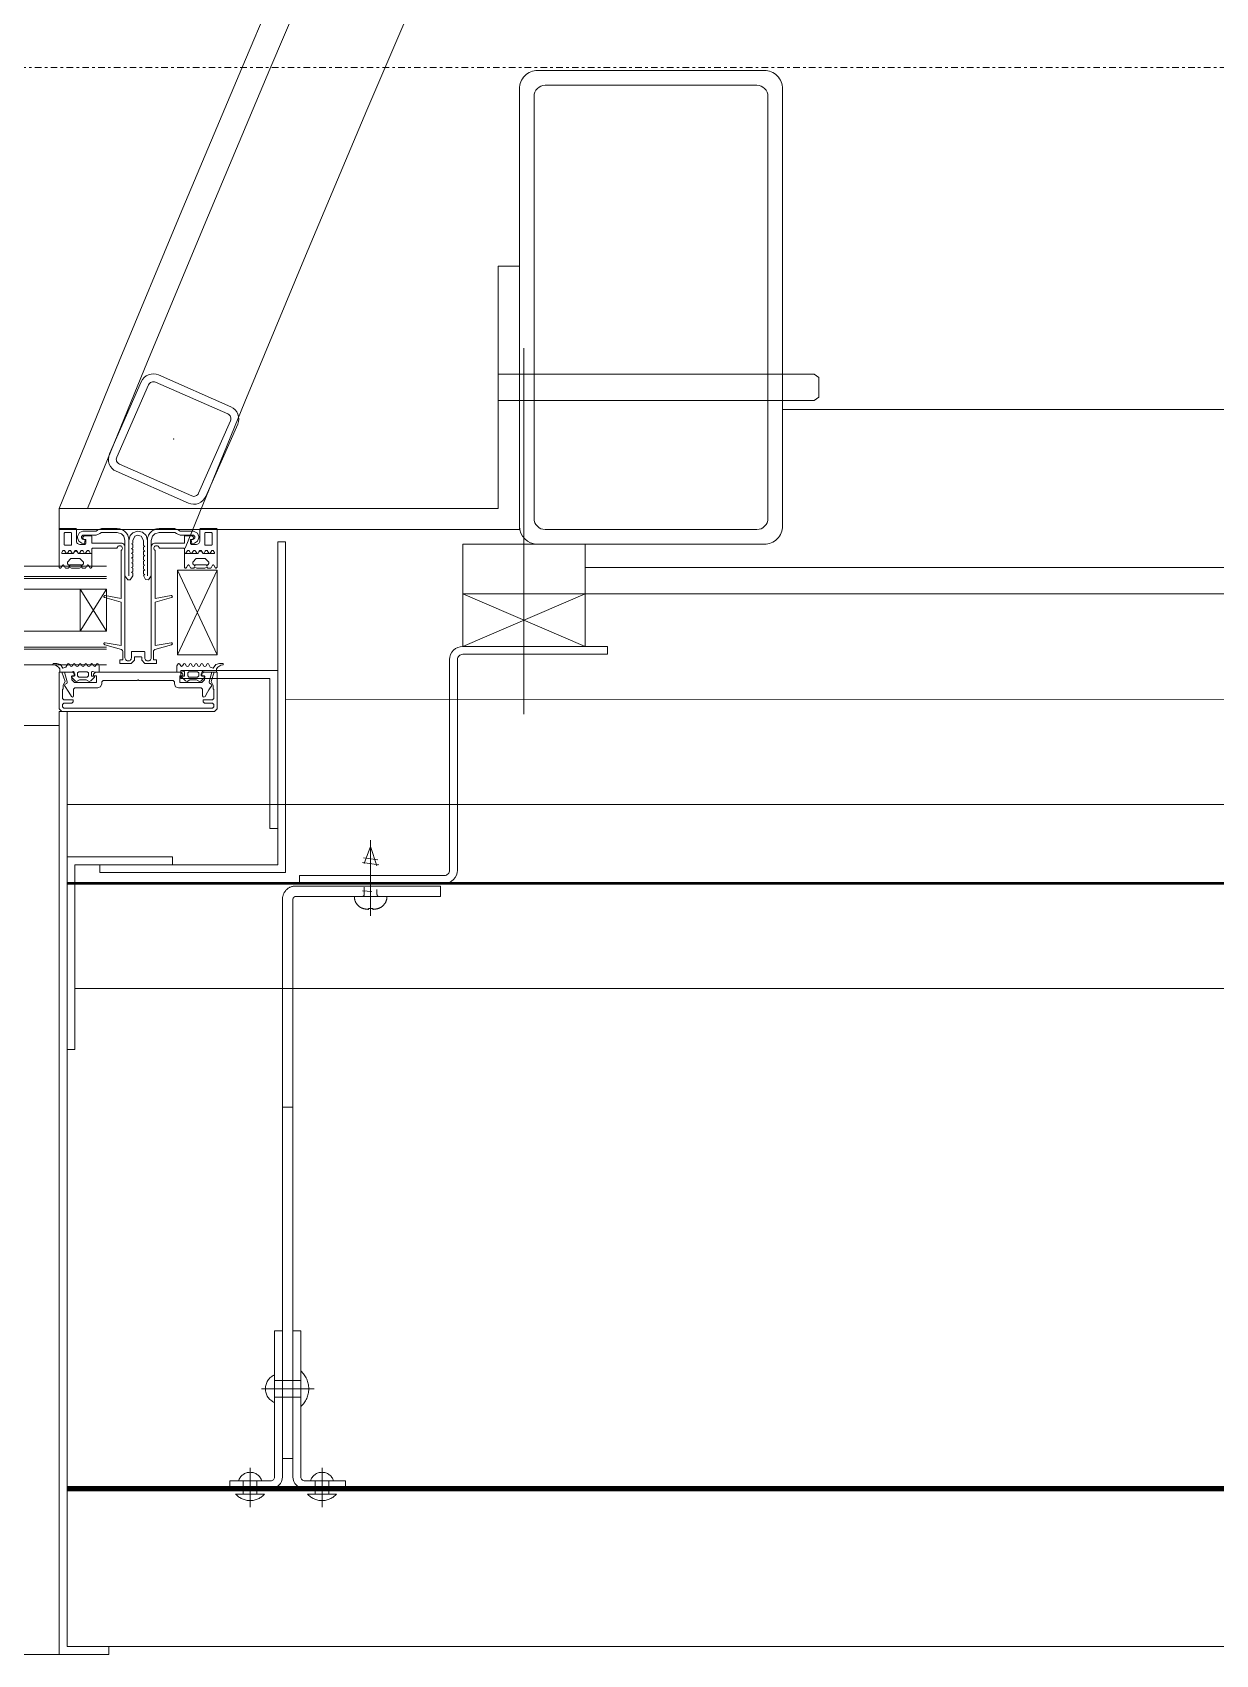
# Model space of a CAD drawing. Extents: x -1439 to 23780, y -1362 to 4476.
# Drawn here: x 15477.8 to 15522.7, y 284.7 to 346.3 of the extents above; entities that cross this region are included whole.
import ezdxf

# ---------------------------------------------------------------- set-up
doc = ezdxf.new("R2010")
doc.units = 0
doc.header["$MEASUREMENT"] = 0
doc.linetypes.add('Audi$0$DASHDOT2', pattern=[0.5, 0.25, -0.125, 0, -0.125])
doc.layers.get('0').update_dxf_attribs({"color": 9, "lineweight": 9})
for name, color, linetype, lineweight in [('Audi$0$06C', 8, 'Continuous', 9), ('Audi$0$06D', 8, 'Continuous', 9), ('Audi$0$10', 8, 'Continuous', 9), ('Audi$0$11', 8, 'Continuous', 9), ('Audi$0$15', 8, 'Continuous', 9), ('Audi$0$24', 8, 'Audi$0$DASHDOT2', 9), ('Audi$0$33', 8, 'Audi$0$BATTING', 9)]:
    doc.layers.add(name, color=color, linetype=linetype, lineweight=lineweight)
doc.linetypes.add('Audi$0$BATTING', pattern='A,0.0001,-0.1,[134,ltypeshp.shx,S=0.1,R=0,X=-0.1,Y=0],-0.2,[134,ltypeshp.shx,S=0.1,R=180,X=0.1,Y=0],-0.1', length=0.4001)

# ---------------------------------------------------------------- blocks, each defined once
blk = doc.blocks.new('*U548')
at = {"layer": 'Audi$0$15'}
for p, q in [((1.469, -18.947), (34.785, -18.947)), ((1.469, -19.347), (34.785, -19.347)), ((1.469, -19.423), (34.785, -19.423)), ((1.469, -19.823), (34.785, -19.823)), ((1.469, -21.423), (34.785, -21.423)), ((1.469, -22.023), (34.785, -22.023)), ((1.469, -22.099), (34.785, -22.099)), ((1.469, -22.699), (34.785, -22.699))]:
    blk.add_line(p, q, dxfattribs=at)
blk = doc.blocks.new('Audi$0$P-AKS_AUDI')
at = {"layer": 'Audi$0$24'}
blk.add_lwpolyline([(-3840, -2440), (360, -2440)], dxfattribs=at)
blk = doc.blocks.new('Audi$0$p-profil_bitis')
for p, q in [((-1.5, 2.155), (-3, 5.374)), ((-3, 2.155), (-1.5, 5.374)), ((1.2, 3.05), (2.2, 4.65)), ((2.2, 3.05), (1.2, 4.65))]:
    blk.add_line(p, q)
for points in [[(-2.898, 6.02), (-2.891, 6.01), (-2.885, 6.005), (-2.877, 6.001), (-2.87, 6), (-2.479, 6), (-2.471, 6.001), (-2.464, 6.004), (-2.457, 6.009), (-2.452, 6.016), (-2.426, 6.062), (-2.414, 6.076), (-2.4, 6.087), (-2.383, 6.094), (-2.365, 6.097), (-2.347, 6.094), (-2.33, 6.087), (-2.316, 6.076), (-2.304, 6.062), (-2.277, 6.015), (-2.272, 6.008), (-2.266, 6.004), (-2.259, 6.001), (-2.251, 6), (-1.76, 6), (-1.76, 5.491), (-1.761, 5.48), (-1.765, 5.47), (-1.772, 5.462), (-1.78, 5.455), (-1.79, 5.451), (-1.801, 5.45), (-1.812, 5.451), (-1.821, 5.455), (-1.83, 5.462), (-1.836, 5.47), (-1.885, 5.555), (-1.89, 5.561), (-1.896, 5.566), (-1.903, 5.569), (-1.911, 5.57), (-1.919, 5.569), (-1.926, 5.566), (-1.932, 5.561), (-1.937, 5.555), (-1.989, 5.465), (-1.993, 5.46), (-1.998, 5.455), (-2.003, 5.452), (-2.009, 5.45), (-2.015, 5.45), (-2.105, 5.45), (-2.112, 5.45), (-2.118, 5.453), (-2.124, 5.456), (-2.128, 5.461), (-2.132, 5.467), (-2.134, 5.473), (-2.135, 5.48), (-2.135, 5.5), (-2.225, 5.45), (-2.535, 5.45), (-2.625, 5.5), (-2.625, 5.48), (-2.626, 5.472), (-2.629, 5.465), (-2.634, 5.458), (-2.64, 5.454), (-2.647, 5.451), (-2.655, 5.45), (-2.745, 5.45), (-2.751, 5.45), (-2.757, 5.452), (-2.762, 5.455), (-2.767, 5.46), (-2.771, 5.465), (-2.823, 5.555), (-2.828, 5.561), (-2.834, 5.566), (-2.841, 5.569), (-2.849, 5.57), (-2.857, 5.569), (-2.864, 5.566), (-2.87, 5.561), (-2.875, 5.555), (-2.924, 5.47), (-2.93, 5.462), (-2.939, 5.455), (-2.948, 5.451), (-2.959, 5.45), (-2.97, 5.451), (-2.98, 5.455), (-2.988, 5.462), (-2.995, 5.47), (-2.999, 5.48), (-3, 5.491), (-3, 6.92), (-2.999, 6.927), (-2.996, 6.935), (-2.991, 6.941), (-2.985, 6.946), (-2.978, 6.949), (-2.97, 6.95), (-2.37, 6.95), (-2.362, 6.949), (-2.355, 6.946), (-2.349, 6.941), (-2.344, 6.935), (-2.341, 6.927), (-2.34, 6.92), (-2.34, 6.47), (-2.336, 6.439), (-2.324, 6.41), (-2.305, 6.385), (-2.28, 6.366), (-2.251, 6.354), (-2.22, 6.35), (-2.04, 6.35), (-2.029, 6.351), (-2.018, 6.355), (-2.009, 6.361), (-2.001, 6.368), (-1.995, 6.378), (-1.991, 6.389), (-1.99, 6.4), (-1.99, 6.54), (-2.05, 6.54), (-2.063, 6.541), (-2.075, 6.546), (-2.085, 6.554), (-2.093, 6.565), (-2.098, 6.577), (-2.1, 6.59), (-2.1, 6.6), (-2.098, 6.617), (-2.092, 6.634), (-2.083, 6.65), (-2.07, 6.662), (-2.055, 6.672), (-2.038, 6.678), (-2.02, 6.68), (-1.79, 6.68), (-1.782, 6.679), (-1.775, 6.676), (-1.769, 6.671), (-1.764, 6.665), (-1.761, 6.657), (-1.76, 6.65), (-1.76, 6.402), (-0.65, 6.402), (-0.617, 6.398), (-0.585, 6.387), (-0.556, 6.369), (-0.533, 6.345), (-0.515, 6.317), (-0.504, 6.285), (-0.5, 6.252), (-0.5, 2.042), (-0.497, 2.013), (-0.486, 1.985), (-0.469, 1.961), (-0.447, 1.941), (-0.421, 1.928), (-0.392, 1.921), (-0.363, 1.921), (-0.334, 1.928), (-0.308, 1.941), (-0.286, 1.961), (-0.269, 1.985), (-0.259, 2.013), (-0.255, 2.042), (-0.255, 2.25), (-0.254, 2.257), (-0.251, 2.265), (-0.246, 2.271), (-0.24, 2.276), (-0.233, 2.279), (-0.225, 2.28), (0.225, 2.28), (0.233, 2.279), (0.24, 2.276), (0.246, 2.271), (0.251, 2.265), (0.254, 2.257), (0.255, 2.25), (0.255, 2.042), (0.259, 2.013), (0.269, 1.985), (0.286, 1.961), (0.308, 1.941), (0.334, 1.928), (0.363, 1.921), (0.392, 1.921), (0.421, 1.928), (0.447, 1.941), (0.469, 1.961), (0.486, 1.985), (0.496, 2.013), (0.5, 2.042), (0.5, 6.252), (0.505, 6.29), (0.52, 6.327), (0.544, 6.358), (0.575, 6.382), (0.611, 6.396), (0.65, 6.402), (1.76, 6.402), (1.76, 6.65), (1.761, 6.656), (1.763, 6.663), (1.767, 6.668), (1.771, 6.673), (1.777, 6.677), (1.783, 6.679), (1.79, 6.68), (2.02, 6.68), (2.041, 6.677), (2.06, 6.669), (2.077, 6.656), (2.089, 6.64), (2.097, 6.62), (2.1, 6.6), (2.1, 6.59), (2.099, 6.579), (2.095, 6.568), (2.089, 6.558), (2.081, 6.551), (2.072, 6.545), (2.061, 6.541), (2.05, 6.54), (1.99, 6.54), (1.99, 6.4), (1.991, 6.389), (1.995, 6.378), (2.001, 6.368), (2.009, 6.361), (2.018, 6.355), (2.029, 6.351), (2.04, 6.35), (2.22, 6.35), (2.251, 6.354), (2.28, 6.366), (2.305, 6.385), (2.324, 6.41), (2.336, 6.439), (2.34, 6.47), (2.34, 6.92), (2.341, 6.927), (2.344, 6.935), (2.349, 6.941), (2.355, 6.946), (2.362, 6.949), (2.37, 6.95), (2.97, 6.95), (2.977, 6.949), (2.983, 6.947), (2.989, 6.943), (2.993, 6.938), (2.997, 6.933), (2.999, 6.926), (3, 6.92), (3, 5.491), (2.999, 5.481), (2.995, 5.472), (2.99, 5.464), (2.983, 5.457), (2.974, 5.453), (2.965, 5.45), (2.955, 5.45), (2.946, 5.452), (2.937, 5.456), (2.929, 5.462), (2.924, 5.47), (2.875, 5.555), (2.87, 5.561), (2.864, 5.566), (2.857, 5.569), (2.849, 5.57), (2.841, 5.569), (2.834, 5.566), (2.828, 5.561), (2.823, 5.555), (2.771, 5.465), (2.767, 5.46), (2.762, 5.455), (2.757, 5.452), (2.751, 5.45), (2.745, 5.45), (2.655, 5.45), (2.647, 5.451), (2.64, 5.454), (2.634, 5.458), (2.629, 5.465), (2.626, 5.472), (2.625, 5.48), (2.625, 5.5), (2.535, 5.45), (2.225, 5.45), (2.135, 5.5), (2.135, 5.48), (2.134, 5.473), (2.132, 5.467), (2.128, 5.461), (2.124, 5.456), (2.118, 5.453), (2.112, 5.45), (2.105, 5.45), (2.015, 5.45), (2.007, 5.451), (2, 5.454), (1.994, 5.458), (1.989, 5.465), (1.937, 5.555), (1.932, 5.561), (1.926, 5.566), (1.919, 5.569), (1.911, 5.57), (1.903, 5.569), (1.896, 5.566), (1.89, 5.561), (1.885, 5.555), (1.836, 5.47), (1.83, 5.462), (1.821, 5.455), (1.812, 5.451), (1.801, 5.45), (1.79, 5.451), (1.78, 5.455), (1.772, 5.462), (1.765, 5.47), (1.761, 5.48), (1.76, 5.491), (1.76, 6), (2.251, 6), (2.257, 6), (2.263, 6.002), (2.269, 6.005), (2.273, 6.01), (2.277, 6.015), (2.304, 6.062), (2.314, 6.075), (2.327, 6.085), (2.341, 6.093), (2.357, 6.096), (2.373, 6.096), (2.389, 6.093), (2.403, 6.085), (2.416, 6.075), (2.426, 6.062), (2.452, 6.016), (2.457, 6.009), (2.464, 6.004), (2.471, 6.001), (2.479, 6), (2.87, 6), (2.877, 6.001), (2.885, 6.005), (2.891, 6.01), (2.896, 6.017), (2.899, 6.024), (2.9, 6.032), (2.899, 6.04), (2.896, 6.048), (2.868, 6.097), (2.861, 6.106), (2.852, 6.114), (2.842, 6.119), (2.831, 6.121), (2.819, 6.121), (2.808, 6.119), (2.798, 6.114), (2.789, 6.106), (2.782, 6.097), (2.736, 6.017), (2.731, 6.01), (2.725, 6.006), (2.718, 6.003), (2.71, 6.002), (2.702, 6.003), (2.695, 6.006), (2.689, 6.01), (2.684, 6.017), (2.638, 6.097), (2.631, 6.106), (2.622, 6.114), (2.612, 6.119), (2.601, 6.121), (2.589, 6.121), (2.578, 6.119), (2.568, 6.114), (2.559, 6.106), (2.552, 6.097), (2.506, 6.017), (2.502, 6.011), (2.496, 6.007), (2.49, 6.003), (2.483, 6.002), (2.477, 6.002), (2.47, 6.003), (2.464, 6.007), (2.458, 6.011), (2.454, 6.017), (2.408, 6.097), (2.401, 6.106), (2.392, 6.114), (2.382, 6.119), (2.371, 6.121), (2.359, 6.121), (2.348, 6.119), (2.338, 6.114), (2.329, 6.106), (2.322, 6.097), (2.276, 6.017), (2.271, 6.01), (2.265, 6.006), (2.258, 6.003), (2.25, 6.002), (2.242, 6.003), (2.235, 6.006), (2.229, 6.01), (2.224, 6.017), (2.178, 6.097), (2.171, 6.106), (2.162, 6.114), (2.152, 6.119), (2.141, 6.121), (2.129, 6.121), (2.118, 6.119), (2.108, 6.114), (2.099, 6.106), (2.092, 6.097), (2.046, 6.017), (2.041, 6.01), (2.035, 6.006), (2.028, 6.003), (2.02, 6.002), (2.012, 6.003), (2.005, 6.006), (1.999, 6.01), (1.994, 6.017), (1.948, 6.097), (1.941, 6.106), (1.932, 6.114), (1.922, 6.119), (1.911, 6.121), (1.899, 6.121), (1.888, 6.119), (1.878, 6.114), (1.869, 6.106), (1.862, 6.097), (1.816, 6.017), (1.811, 6.01), (1.805, 6.006), (1.798, 6.003), (1.79, 6.002), (1.782, 6.003), (1.775, 6.006), (1.769, 6.01), (1.764, 6.017), (1.761, 6.024), (1.76, 6.032), (1.76, 6.172), (1.759, 6.179), (1.756, 6.187), (1.751, 6.193), (1.745, 6.198), (1.738, 6.201), (1.73, 6.202), (0.8, 6.202), (0.797, 6.226), (0.788, 6.249), (0.774, 6.269), (0.755, 6.285), (0.733, 6.296), (0.709, 6.301), (0.685, 6.3), (0.661, 6.294), (0.64, 6.281), (0.622, 6.264), (0.609, 6.243), (0.602, 6.22), (0.6, 6.195), (0.605, 6.171), (0.615, 6.149), (0.63, 6.13), (0.65, 6.115), (0.65, 4.3), (1.253, 4.406), (1.263, 4.406), (1.273, 4.404), (1.282, 4.4), (1.29, 4.393), (1.295, 4.385), (1.299, 4.375), (1.3, 4.365), (1.298, 4.355), (1.294, 4.346), (1.288, 4.338), (1.28, 4.331), (1.271, 4.327), (0.65, 4.15), (0.65, 2.51), (1.253, 2.616), (1.263, 2.616), (1.273, 2.614), (1.282, 2.61), (1.29, 2.603), (1.295, 2.595), (1.299, 2.585), (1.3, 2.575), (1.298, 2.565), (1.294, 2.556), (1.288, 2.548), (1.28, 2.541), (1.271, 2.537), (0.638, 2.356), (0.619, 2.348), (0.603, 2.335), (0.59, 2.318), (0.582, 2.299), (0.58, 2.278), (0.58, 1.97), (0.7, 1.97), (0.7, 1.83), (0.26, 1.83), (0.14, 1.95), (0.14, 2.05), (0.139, 2.056), (0.137, 2.063), (0.133, 2.068), (0.129, 2.073), (0.123, 2.077), (0.117, 2.079), (0.11, 2.08), (-0.11, 2.08), (-0.117, 2.079), (-0.123, 2.077), (-0.129, 2.073), (-0.133, 2.068), (-0.137, 2.063), (-0.139, 2.056), (-0.14, 2.05), (-0.14, 1.95), (-0.26, 1.83), (-0.7, 1.83), (-0.7, 1.97), (-0.58, 1.97), (-0.58, 2.279), (-0.583, 2.299), (-0.59, 2.319), (-0.603, 2.335), (-0.619, 2.348), (-0.638, 2.356), (-1.271, 2.537), (-1.28, 2.541), (-1.288, 2.548), (-1.294, 2.556), (-1.298, 2.565), (-1.3, 2.575), (-1.299, 2.585), (-1.295, 2.595), (-1.29, 2.603), (-1.282, 2.61), (-1.273, 2.614), (-1.263, 2.616), (-1.253, 2.616), (-0.65, 2.51), (-0.65, 4.15), (-1.271, 4.327), (-1.28, 4.331), (-1.288, 4.338), (-1.294, 4.346), (-1.298, 4.355), (-1.3, 4.365), (-1.299, 4.375), (-1.295, 4.385), (-1.29, 4.393), (-1.282, 4.4), (-1.273, 4.404), (-1.263, 4.406), (-1.253, 4.406), (-0.65, 4.3), (-0.65, 6.115), (-0.63, 6.13), (-0.615, 6.149), (-0.605, 6.171), (-0.6, 6.195), (-0.602, 6.22), (-0.609, 6.243), (-0.622, 6.264), (-0.64, 6.281), (-0.661, 6.294), (-0.685, 6.3), (-0.709, 6.301), (-0.733, 6.296), (-0.755, 6.285), (-0.774, 6.269), (-0.788, 6.249), (-0.797, 6.226), (-0.8, 6.202), (-1.73, 6.202), (-1.738, 6.201), (-1.745, 6.198), (-1.751, 6.193), (-1.756, 6.187), (-1.759, 6.179), (-1.76, 6.172), (-1.76, 6.032), (-1.761, 6.024), (-1.764, 6.017), (-1.769, 6.01), (-1.775, 6.006), (-1.782, 6.003), (-1.79, 6.002), (-1.798, 6.003), (-1.805, 6.006), (-1.811, 6.01), (-1.816, 6.017), (-1.862, 6.097), (-1.869, 6.106), (-1.878, 6.114), (-1.888, 6.119), (-1.899, 6.121), (-1.911, 6.121), (-1.922, 6.119), (-1.932, 6.114), (-1.941, 6.106), (-1.948, 6.097), (-1.994, 6.017), (-1.999, 6.01), (-2.005, 6.006), (-2.012, 6.003), (-2.02, 6.002), (-2.028, 6.003), (-2.035, 6.006), (-2.041, 6.01), (-2.046, 6.017), (-2.092, 6.097), (-2.099, 6.106), (-2.108, 6.114), (-2.118, 6.119), (-2.129, 6.121), (-2.141, 6.121), (-2.152, 6.119), (-2.162, 6.114), (-2.171, 6.106), (-2.178, 6.097), (-2.224, 6.017), (-2.229, 6.01), (-2.235, 6.006), (-2.242, 6.003), (-2.25, 6.002), (-2.258, 6.003), (-2.265, 6.006), (-2.271, 6.01), (-2.276, 6.017), (-2.322, 6.097), (-2.329, 6.106), (-2.338, 6.114), (-2.348, 6.119), (-2.359, 6.121), (-2.371, 6.121), (-2.382, 6.119), (-2.392, 6.114), (-2.401, 6.106), (-2.408, 6.097), (-2.454, 6.017), (-2.458, 6.011), (-2.464, 6.007), (-2.47, 6.003), (-2.477, 6.002), (-2.483, 6.002), (-2.49, 6.003), (-2.496, 6.007), (-2.502, 6.011), (-2.506, 6.017), (-2.552, 6.097), (-2.559, 6.106), (-2.568, 6.114), (-2.578, 6.119), (-2.589, 6.121), (-2.601, 6.121), (-2.612, 6.119), (-2.622, 6.114), (-2.631, 6.106), (-2.638, 6.097), (-2.684, 6.017), (-2.689, 6.01), (-2.695, 6.006), (-2.702, 6.003), (-2.71, 6.002), (-2.718, 6.003), (-2.725, 6.006), (-2.731, 6.01), (-2.736, 6.017), (-2.782, 6.097), (-2.789, 6.106), (-2.798, 6.114), (-2.808, 6.119), (-2.819, 6.121), (-2.831, 6.121), (-2.842, 6.119), (-2.852, 6.114), (-2.861, 6.106), (-2.868, 6.097), (-2.896, 6.048), (-2.899, 6.04), (-2.9, 6.032)], [(-2.81, 6.344), (-2.806, 6.335), (-2.801, 6.328), (-2.795, 6.324), (-2.788, 6.321), (-2.78, 6.32), (-2.56, 6.32), (-2.553, 6.32), (-2.547, 6.323), (-2.541, 6.326), (-2.537, 6.331), (-2.533, 6.337), (-2.531, 6.343), (-2.53, 6.35), (-2.53, 6.77), (-2.531, 6.776), (-2.533, 6.783), (-2.537, 6.788), (-2.541, 6.793), (-2.547, 6.797), (-2.553, 6.799), (-2.56, 6.8), (-2.78, 6.8), (-2.787, 6.799), (-2.793, 6.797), (-2.799, 6.793), (-2.803, 6.788), (-2.807, 6.783), (-2.81, 6.774)], [(2.53, 6.345), (2.533, 6.337), (2.537, 6.331), (2.541, 6.326), (2.547, 6.323), (2.553, 6.32), (2.56, 6.32), (2.78, 6.32), (2.788, 6.321), (2.795, 6.324), (2.801, 6.328), (2.806, 6.335), (2.809, 6.342), (2.81, 6.35), (2.81, 6.77), (2.809, 6.776), (2.807, 6.783), (2.803, 6.788), (2.799, 6.793), (2.793, 6.797), (2.787, 6.799), (2.78, 6.8), (2.56, 6.8), (2.553, 6.799), (2.547, 6.797), (2.541, 6.793), (2.537, 6.788), (2.533, 6.783), (2.53, 6.774)], [(-2.678, 5.607), (-2.673, 5.595), (-2.665, 5.584), (-2.655, 5.576), (-2.643, 5.571), (-2.63, 5.57), (-2.625, 5.57), (-2.625, 5.53), (-2.585, 5.57), (-2.175, 5.57), (-2.135, 5.53), (-2.135, 5.57), (-2.13, 5.57), (-2.119, 5.571), (-2.108, 5.575), (-2.099, 5.581), (-2.091, 5.588), (-2.085, 5.598), (-2.081, 5.609), (-2.08, 5.62), (-2.08, 5.68), (-2.209, 5.81), (-2.551, 5.81), (-2.68, 5.68), (-2.68, 5.62)], [(2.135, 5.569), (2.135, 5.53), (2.175, 5.57), (2.585, 5.57), (2.625, 5.53), (2.625, 5.57), (2.63, 5.57), (2.641, 5.571), (2.652, 5.575), (2.661, 5.581), (2.669, 5.588), (2.675, 5.598), (2.679, 5.609), (2.68, 5.62), (2.68, 5.68), (2.551, 5.81), (2.209, 5.81), (2.08, 5.68), (2.08, 5.62), (2.081, 5.609), (2.085, 5.598), (2.091, 5.588), (2.099, 5.581), (2.108, 5.575), (2.119, 5.571)], [(-3, 5.374), (-1.5, 5.374), (-1.5, 2.155), (-3, 2.155)], [(1.2, 3.05), (1.2, 4.65), (2.2, 4.65), (2.2, 3.05)], [(2.85, 0.85), (2.85, 0.997), (2.774, 1.136), (2.893, 1.5), (3, 1.5), (3, 0.1), (2.9, 0), (-2.9, 0), (-3, 0.1), (-3, 1.5), (-2.893, 1.5), (-2.774, 1.136), (-2.85, 0.994), (-2.85, 0.85), (-2.87, 0.85), (-2.87, 0.5), (-2.82, 0.45), (-2.47, 0.45), (-2.47, 0.37), (-2.52, 0.32), (-2.82, 0.32), (-2.87, 0.27), (-2.87, 0.18), (-2.82, 0.13), (2.82, 0.13), (2.87, 0.18), (2.87, 0.27), (2.82, 0.32), (2.52, 0.32), (2.47, 0.37), (2.47, 0.45), (2.82, 0.45), (2.87, 0.5), (2.87, 0.85)], [(-2.797, 0.986), (-2.687, 0.822), (-2.631, 0.735), (-2.54, 0.569), (-2.5, 0.55), (-2.469, 0.561), (-2.45, 0.601), (-2.45, 0.85), (-2.4, 0.9), (-1.53, 0.9), (-1.424, 0.944), (-1.38, 1.05), (-1.38, 1.135), (-1.33, 1.185), (-0.025, 1.185), (-0.007, 1.204), (0.007, 1.204), (0.025, 1.185), (1.33, 1.185), (1.38, 1.135), (1.38, 1.05), (1.424, 0.944), (1.53, 0.9), (2.4, 0.9), (2.45, 0.85), (2.45, 0.601), (2.467, 0.562), (2.497, 0.55), (2.537, 0.566), (2.63, 0.734), (2.797, 0.994), (2.775, 1.038), (2.712, 1.071), (2.697, 1.109), (2.699, 1.126), (2.8, 1.5), (2.48, 1.5), (2.4, 1.42), (2.4, 1.36), (2.52, 1.36), (2.52, 1.2), (2.42, 1.1), (1.58, 1.1), (1.58, 1.36), (1.7, 1.36), (1.7, 1.42), (1.62, 1.5), (-1.62, 1.5), (-1.7, 1.42), (-1.7, 1.36), (-1.58, 1.36), (-1.58, 1.1), (-2.42, 1.1), (-2.52, 1.2), (-2.52, 1.36), (-2.4, 1.36), (-2.4, 1.42), (-2.48, 1.5), (-2.8, 1.5), (-2.7, 1.126), (-2.698, 1.111), (-2.711, 1.072), (-2.779, 1.035)]]:
    blk.add_lwpolyline(points, close=True)
for points in [[(0.35, 6.5), (0.299, 6.682), (0.202, 6.786), (0.024, 6.849), (-0.161, 6.811), (-0.299, 6.682), (-0.35, 6.5), (-0.353, 6.55), (-0.361, 6.6), (-0.375, 6.649), (-0.395, 6.695), (-0.419, 6.739), (-0.448, 6.781), (-0.482, 6.818), (-0.519, 6.852), (-0.561, 6.881), (-0.605, 6.905), (-0.651, 6.925), (-0.7, 6.939), (-0.75, 6.947), (-0.8, 6.95), (-1.396, 6.95), (-1.538, 6.891), (-1.6, 6.85), (-2.1, 6.85), (-2.253, 6.779), (-2.3, 6.65), (-2.3, 6.6), (-2.253, 6.471), (-2.135, 6.403), (-2.036, 6.386), (-2.01, 6.533), (-2.109, 6.551), (-2.15, 6.6), (-2.15, 6.65), (-2.1, 6.7), (-1.6, 6.7), (-1.459, 6.759), (-1.396, 6.8), (-0.8, 6.8), (-0.638, 6.752), (-0.548, 6.662), (-0.5, 6.5), (-0.5, 5.15), (-0.396, 5.007), (-0.275, 5.02), (-0.2, 5.171), (-0.25, 5.2), (-0.2, 5.229), (-0.2, 5.351), (-0.25, 5.38), (-0.2, 5.409), (-0.2, 5.531), (-0.25, 5.56), (-0.2, 5.589), (-0.2, 5.711), (-0.25, 5.74), (-0.2, 5.769), (-0.2, 5.891), (-0.25, 5.92), (-0.2, 5.949), (-0.2, 6.071), (-0.25, 6.1), (-0.2, 6.129), (-0.2, 6.251), (-0.25, 6.28), (-0.2, 6.309), (-0.2, 6.5), (-0.121, 6.66), (0.018, 6.699), (0.121, 6.66), (0.2, 6.5), (0.2, 6.399), (0.25, 6.37), (0.2, 6.341), (0.2, 6.219), (0.25, 6.19), (0.2, 6.161), (0.2, 6.039), (0.25, 6.01), (0.2, 5.981), (0.2, 5.859), (0.25, 5.83), (0.2, 5.801), (0.2, 5.679), (0.25, 5.65), (0.2, 5.621), (0.2, 5.499), (0.25, 5.47), (0.2, 5.441), (0.2, 5.319), (0.25, 5.29), (0.2, 5.261), (0.2, 5.15), (0.304, 5.007), (0.396, 5.007), (0.5, 5.15), (0.5, 6.5), (0.548, 6.662), (0.638, 6.752), (0.8, 6.8), (1.396, 6.8), (1.459, 6.759), (1.6, 6.7), (2.1, 6.7), (2.15, 6.65), (2.15, 6.6), (2.109, 6.551), (2.01, 6.533), (2.036, 6.386), (2.135, 6.403), (2.253, 6.471), (2.3, 6.6), (2.3, 6.65), (2.229, 6.803), (2.1, 6.85), (1.6, 6.85), (1.538, 6.891), (1.396, 6.95), (0.8, 6.95), (0.75, 6.947), (0.7, 6.939), (0.651, 6.925), (0.605, 6.905), (0.561, 6.881), (0.519, 6.852), (0.482, 6.818), (0.448, 6.781), (0.419, 6.739), (0.395, 6.695), (0.375, 6.649), (0.361, 6.6), (0.353, 6.55), (0.35, 6.5), (0.35, 5.15)], [(-0.35, 6.5), (-0.35, 5.15)]]:
    blk.add_lwpolyline(points)
for points in [[(-1.765, 1.34, -10), (-1.765, 1.495, -10), (-1.757, 1.515, -10), (-1.731, 1.524, -10), (-1.637, 1.5, -10), (-1.475, 1.5, -10), (-1.475, 1.74, -10), (-1.518, 1.814, -10), (-1.539, 1.829, -10), (-1.57, 1.814, -10), (-1.618, 1.731, -10), (-1.647, 1.709, -10), (-1.691, 1.731, -10), (-1.739, 1.813, -10), (-1.765, 1.828, -10), (-1.79, 1.813, -10), (-1.84, 1.727, -10), (-1.875, 1.709, -10), (-1.909, 1.727, -10), (-1.959, 1.813, -10), (-1.985, 1.828, -10), (-2.01, 1.813, -10), (-2.06, 1.728, -10), (-2.094, 1.71, -10), (-2.129, 1.727, -10), (-2.179, 1.813, -10), (-2.201, 1.828, -10), (-2.23, 1.813, -10), (-2.28, 1.728, -10), (-2.314, 1.71, -10), (-2.348, 1.728, -10), (-2.399, 1.813, -10), (-2.424, 1.828, -10), (-2.45, 1.813, -10), (-2.5, 1.728, -10), (-2.534, 1.71, -10), (-2.568, 1.728, -10), (-2.619, 1.813, -10), (-2.644, 1.828, -10), (-2.67, 1.813, -10), (-2.741, 1.689, -10), (-2.856, 1.65, -10), (-2.948, 1.782, -10), (-3.091, 1.829, -10), (-3.209, 1.829, -10), (-3.226, 1.821, -10), (-3.235, 1.794, -10), (-3.225, 1.777, -10), (-3.135, 1.757, -10), (-3.024, 1.687, -10), (-2.975, 1.619, -10), (-2.975, 1.5, -10), (-2.553, 1.5, -10), (-2.459, 1.524, -10), (-2.452, 1.525, -10), (-2.438, 1.52, -10), (-2.425, 1.495, -10), (-2.425, 1.34, -10), (-2.535, 1.34, -10), (-2.535, 1.31, -10), (-2.383, 1.158, -10), (-2.337, 1.14, -10), (-2.223, 1.2, -10), (-1.968, 1.2, -10), (-1.862, 1.14, -10), (-1.801, 1.163, -10), (-1.655, 1.31, -10), (-1.655, 1.34, -10), (-1.765, 1.34, -10)], [(-1.885, 1.352, -10), (-1.932, 1.31, -10), (-2.258, 1.31, -10), (-2.305, 1.352, -10), (-2.305, 1.468, -10), (-2.258, 1.51, -10), (-1.932, 1.51, -10), (-1.886, 1.471, -10), (-1.885, 1.46, -10), (-1.885, 1.352, -10)], [(1.765, 1.34, -10), (1.765, 1.495, -10), (1.757, 1.515, -10), (1.731, 1.524, -10), (1.637, 1.5, -10), (1.475, 1.5, -10), (1.475, 1.74, -10), (1.518, 1.814, -10), (1.539, 1.829, -10), (1.57, 1.814, -10), (1.618, 1.731, -10), (1.647, 1.709, -10), (1.691, 1.731, -10), (1.739, 1.813, -10), (1.765, 1.828, -10), (1.79, 1.813, -10), (1.84, 1.727, -10), (1.875, 1.709, -10), (1.909, 1.727, -10), (1.959, 1.813, -10), (1.985, 1.828, -10), (2.01, 1.813, -10), (2.06, 1.728, -10), (2.094, 1.71, -10), (2.129, 1.727, -10), (2.179, 1.813, -10), (2.201, 1.828, -10), (2.23, 1.813, -10), (2.28, 1.728, -10), (2.314, 1.71, -10), (2.348, 1.728, -10), (2.399, 1.813, -10), (2.424, 1.828, -10), (2.45, 1.813, -10), (2.5, 1.728, -10), (2.534, 1.71, -10), (2.568, 1.728, -10), (2.619, 1.813, -10), (2.644, 1.828, -10), (2.67, 1.813, -10), (2.741, 1.689, -10), (2.856, 1.65, -10), (2.948, 1.782, -10), (3.091, 1.829, -10), (3.209, 1.829, -10), (3.226, 1.821, -10), (3.235, 1.794, -10), (3.225, 1.777, -10), (3.135, 1.757, -10), (3.024, 1.687, -10), (2.975, 1.619, -10), (2.975, 1.5, -10), (2.553, 1.5, -10), (2.459, 1.524, -10), (2.452, 1.525, -10), (2.438, 1.52, -10), (2.425, 1.495, -10), (2.425, 1.34, -10), (2.535, 1.34, -10), (2.535, 1.31, -10), (2.383, 1.158, -10), (2.337, 1.14, -10), (2.223, 1.2, -10), (1.968, 1.2, -10), (1.862, 1.14, -10), (1.801, 1.163, -10), (1.655, 1.31, -10), (1.655, 1.34, -10), (1.765, 1.34, -10)], [(1.885, 1.352, -10), (1.932, 1.31, -10), (2.258, 1.31, -10), (2.305, 1.352, -10), (2.305, 1.468, -10), (2.258, 1.51, -10), (1.932, 1.51, -10), (1.886, 1.471, -10), (1.885, 1.46, -10), (1.885, 1.352, -10)]]:
    blk.add_polyline3d(points)
blk = doc.blocks.new('Audi$0$p- alum kaplama profil')
at = {"lineweight": 13}
blk.add_lwpolyline([(7.116, 12.591), (7.116, 26.491)], dxfattribs=at)
at = {"lineweight": 5}
blk.add_lwpolyline([(9.441, 15.16), (4.791, 15.16), (4.791, 17.159), (9.441, 17.159)], close=True, dxfattribs=at)
for points in [[(4.791, 15.16), (9.441, 17.159)], [(9.441, 15.16), (4.791, 17.159)]]:
    blk.add_lwpolyline(points, dxfattribs=at)
at = {"lineweight": 18}
blk.add_lwpolyline([(4.091, 6.157), (-1.409, 6.157), (-1.409, 6.457), (4.091, 6.457, 0.414214), (4.291, 6.657), (4.291, 14.66, -0.414214), (4.791, 15.16), (10.291, 15.16), (10.291, 14.86), (4.791, 14.86, 0.414214), (4.591, 14.66), (4.591, 6.657, -0.414214)], format="xyb", close=True, dxfattribs=at)
blk.add_lwpolyline([(-2.059, 5.556), (-2.059, -2.342), (-2.059, -15.692), (-1.659, -15.692), (-1.659, -2.342), (-1.659, 5.556), (-1.659, 5.561), (-1.658, 5.566), (-1.658, 5.571), (-1.657, 5.576), (-1.656, 5.581), (-1.654, 5.585), (-1.653, 5.59), (-1.651, 5.595), (-1.649, 5.599), (-1.647, 5.604), (-1.644, 5.608), (-1.642, 5.612), (-1.639, 5.616), (-1.636, 5.62), (-1.633, 5.624), (-1.629, 5.627), (-1.626, 5.63), (-1.622, 5.634), (-1.618, 5.637), (-1.614, 5.64), (-1.61, 5.642), (-1.606, 5.645), (-1.601, 5.647), (-1.597, 5.649), (-1.592, 5.651), (-1.588, 5.652), (-1.583, 5.653), (-1.578, 5.654), (-1.573, 5.655), (-1.569, 5.656), (-1.564, 5.656), (-1.559, 5.656), (3.941, 5.656), (3.941, 6.056), (-1.559, 6.056), (-1.583, 6.056), (-1.608, 6.054), (-1.632, 6.051), (-1.656, 6.047), (-1.68, 6.041), (-1.704, 6.035), (-1.727, 6.027), (-1.75, 6.018), (-1.772, 6.008), (-1.794, 5.997), (-1.816, 5.985), (-1.836, 5.972), (-1.857, 5.958), (-1.876, 5.943), (-1.894, 5.927), (-1.912, 5.91), (-1.929, 5.892), (-1.945, 5.874), (-1.96, 5.854), (-1.974, 5.834), (-1.988, 5.813), (-2, 5.792), (-2.011, 5.77), (-2.021, 5.748), (-2.029, 5.725), (-2.037, 5.702), (-2.044, 5.678), (-2.049, 5.654), (-2.053, 5.63), (-2.056, 5.605), (-2.058, 5.581)], close=True)
blk.add_lwpolyline([(-1.659, -2.342), (-2.059, -2.342)])
for points in [[(-2.359, -10.842), (-2.359, -16.392), (-2.359, -16.392, -0.414214), (-2.509, -16.542), (-2.509, -16.542), (-4.059, -16.542), (-4.059, -16.842), (-2.509, -16.842), (-2.509, -16.842, 0.414214), (-2.059, -16.392), (-2.059, -10.842)], [(-1.359, -10.842), (-1.659, -10.842), (-1.659, -16.392, 0.414214), (-1.209, -16.842), (-1.209, -16.842), (0.341, -16.842), (0.341, -16.542), (-1.209, -16.542), (-1.209, -16.542, -0.414214), (-1.359, -16.392), (-1.359, -16.392)]]:
    blk.add_lwpolyline(points, format="xyb", close=True)
for points in [[(1.051, 6.913, -10), (1.291, 7.556, -10)], [(1.291, 4.927, -10), (1.291, 7.795, -10)], [(1.531, 6.823, -10), (1.291, 7.556, -10)], [(1.606, 6.866, -10), (0.976, 6.956, -10)], [(1.563, 7.053, -10), (1.02, 7.13, -10)], [(1.291, 6.157, -10), (1.291, 6.257, -10)], [(0.671, 5.656, -10), (1.911, 5.656, -10)], [(0.671, 5.656, -10), (0.672, 5.637, -10), (0.673, 5.617, -10), (0.675, 5.597, -10), (0.678, 5.578, -10), (0.682, 5.558, -10), (0.686, 5.539, -10), (0.691, 5.52, -10), (0.697, 5.501, -10), (0.704, 5.483, -10), (0.712, 5.464, -10), (0.72, 5.447, -10), (0.73, 5.429, -10), (0.739, 5.412, -10), (0.75, 5.395, -10), (0.761, 5.379, -10), (0.773, 5.363, -10), (0.786, 5.348, -10), (0.799, 5.333, -10), (0.813, 5.319, -10), (0.827, 5.306, -10), (0.842, 5.293, -10), (0.857, 5.28, -10), (0.873, 5.269, -10), (0.89, 5.258, -10), (0.907, 5.247, -10), (0.924, 5.238, -10), (0.942, 5.229, -10), (0.96, 5.221, -10), (0.978, 5.214, -10), (0.997, 5.207, -10), (1.016, 5.201, -10), (1.035, 5.196, -10)], [(0.961, 5.656, -10), (0.966, 5.657, -10), (0.97, 5.657, -10), (0.974, 5.657, -10), (0.979, 5.658, -10), (0.983, 5.659, -10), (0.987, 5.66, -10), (0.992, 5.662, -10), (0.996, 5.663, -10), (1, 5.665, -10), (1.004, 5.667, -10), (1.008, 5.669, -10), (1.011, 5.672, -10), (1.015, 5.674, -10), (1.018, 5.677, -10), (1.022, 5.68, -10), (1.025, 5.683, -10), (1.028, 5.686, -10), (1.031, 5.689, -10), (1.034, 5.693, -10), (1.036, 5.696, -10), (1.038, 5.7, -10), (1.041, 5.704, -10), (1.043, 5.708, -10), (1.044, 5.712, -10), (1.046, 5.716, -10), (1.047, 5.72, -10), (1.049, 5.725, -10), (1.05, 5.729, -10), (1.05, 5.733, -10), (1.051, 5.738, -10), (1.051, 5.742, -10), (1.051, 5.746, -10)], [(1.335, 5.855, -10), (0.976, 5.876, -10)], [(1.051, 5.833, -10), (1.051, 6.013, -10)], [(1.051, 5.746, -10), (1.051, 5.833, -10)], [(1.531, 5.746, -10), (1.531, 5.923, -10)], [(1.531, 5.746, -10), (1.531, 5.742, -10), (1.532, 5.738, -10), (1.532, 5.733, -10), (1.533, 5.729, -10), (1.534, 5.725, -10), (1.535, 5.72, -10), (1.537, 5.716, -10), (1.538, 5.712, -10), (1.54, 5.708, -10), (1.542, 5.704, -10), (1.544, 5.7, -10), (1.546, 5.696, -10), (1.549, 5.693, -10), (1.552, 5.689, -10), (1.555, 5.686, -10), (1.558, 5.683, -10), (1.561, 5.68, -10), (1.564, 5.677, -10), (1.568, 5.674, -10), (1.571, 5.672, -10), (1.575, 5.669, -10), (1.579, 5.667, -10), (1.583, 5.665, -10), (1.587, 5.663, -10), (1.591, 5.662, -10), (1.595, 5.66, -10), (1.599, 5.659, -10), (1.604, 5.658, -10), (1.608, 5.657, -10), (1.612, 5.657, -10), (1.617, 5.657, -10), (1.621, 5.656, -10)], [(1.548, 5.196, -10), (1.567, 5.201, -10), (1.586, 5.207, -10), (1.604, 5.214, -10), (1.623, 5.221, -10), (1.641, 5.229, -10), (1.659, 5.238, -10), (1.676, 5.247, -10), (1.693, 5.258, -10), (1.709, 5.269, -10), (1.725, 5.28, -10), (1.741, 5.293, -10), (1.755, 5.306, -10), (1.77, 5.319, -10), (1.784, 5.333, -10), (1.797, 5.348, -10), (1.809, 5.363, -10), (1.821, 5.379, -10), (1.833, 5.395, -10), (1.843, 5.412, -10), (1.853, 5.429, -10), (1.862, 5.447, -10), (1.871, 5.464, -10), (1.878, 5.483, -10), (1.885, 5.501, -10), (1.891, 5.52, -10), (1.896, 5.539, -10), (1.901, 5.558, -10), (1.905, 5.578, -10), (1.908, 5.597, -10), (1.91, 5.617, -10), (1.911, 5.637, -10), (1.911, 5.656, -10)], [(1.035, 5.196, -10), (1.04, 5.195, -10), (1.045, 5.194, -10), (1.05, 5.193, -10), (1.056, 5.192, -10), (1.061, 5.191, -10), (1.066, 5.189, -10), (1.071, 5.188, -10), (1.077, 5.187, -10), (1.082, 5.186, -10), (1.087, 5.185, -10), (1.092, 5.184, -10), (1.098, 5.183, -10), (1.103, 5.182, -10), (1.108, 5.182, -10), (1.113, 5.181, -10), (1.119, 5.18, -10), (1.124, 5.179, -10), (1.129, 5.178, -10), (1.135, 5.178, -10), (1.14, 5.177, -10), (1.145, 5.176, -10), (1.151, 5.175, -10), (1.156, 5.175, -10), (1.161, 5.174, -10), (1.167, 5.173, -10), (1.172, 5.173, -10), (1.177, 5.172, -10), (1.182, 5.172, -10), (1.188, 5.171, -10), (1.193, 5.171, -10), (1.198, 5.17, -10), (1.204, 5.17, -10)], [(1.204, 5.17, -10), (1.204, 5.204, -10)], [(1.379, 5.204, -10), (1.204, 5.204, -10)], [(1.379, 5.17, -10), (1.379, 5.204, -10)], [(1.379, 5.17, -10), (1.384, 5.17, -10), (1.389, 5.171, -10), (1.395, 5.171, -10), (1.4, 5.172, -10), (1.405, 5.172, -10), (1.411, 5.173, -10), (1.416, 5.173, -10), (1.421, 5.174, -10), (1.427, 5.175, -10), (1.432, 5.175, -10), (1.437, 5.176, -10), (1.443, 5.177, -10), (1.448, 5.178, -10), (1.453, 5.178, -10), (1.459, 5.179, -10), (1.464, 5.18, -10), (1.469, 5.181, -10), (1.474, 5.182, -10), (1.48, 5.182, -10), (1.485, 5.183, -10), (1.49, 5.184, -10), (1.495, 5.185, -10), (1.501, 5.186, -10), (1.506, 5.187, -10), (1.511, 5.188, -10), (1.516, 5.189, -10), (1.522, 5.191, -10), (1.527, 5.192, -10), (1.532, 5.193, -10), (1.537, 5.194, -10), (1.543, 5.195, -10), (1.548, 5.196, -10)], [(-2.359, -12.517, 0), (-2.396, -12.535, 0), (-2.433, -12.555, 0), (-2.468, -12.578, 0), (-2.501, -12.603, 0), (-2.532, -12.631, 0), (-2.561, -12.661, 0), (-2.588, -12.693, 0), (-2.612, -12.727, 0), (-2.634, -12.763, 0), (-2.653, -12.8, 0), (-2.669, -12.838, 0), (-2.682, -12.878, 0), (-2.693, -12.918, 0), (-2.701, -12.959, 0), (-2.705, -13, 0), (-2.707, -13.042, 0), (-2.705, -13.084, 0), (-2.701, -13.125, 0), (-2.693, -13.166, 0), (-2.682, -13.207, 0), (-2.669, -13.246, 0), (-2.653, -13.284, 0), (-2.634, -13.321, 0), (-2.612, -13.357, 0), (-2.588, -13.391, 0), (-2.561, -13.423, 0), (-2.532, -13.453, 0), (-2.501, -13.481, 0), (-2.468, -13.506, 0), (-2.433, -13.529, 0), (-2.396, -13.549, 0), (-2.359, -13.567, 0)], [(-2.359, -13.042, 0), (-2.359, -12.517, 0)], [(-2.359, -13.042, 0), (-2.359, -12.727, 0)], [(-2.359, -12.727, 0), (-2.359, -13.042, 0)], [(-1.359, -12.727, 0), (-2.359, -12.727, 0)], [(-1.359, -13.042, 0), (-1.359, -12.367, 0)], [(-1.359, -13.717, 0), (-1.324, -13.684, 0), (-1.292, -13.65, 0), (-1.261, -13.614, 0), (-1.232, -13.576, 0), (-1.205, -13.537, 0), (-1.18, -13.496, 0), (-1.158, -13.454, 0), (-1.137, -13.411, 0), (-1.119, -13.367, 0), (-1.103, -13.323, 0), (-1.09, -13.277, 0), (-1.079, -13.231, 0), (-1.07, -13.184, 0), (-1.064, -13.137, 0), (-1.06, -13.09, 0), (-1.059, -13.042, 0), (-1.06, -12.995, 0), (-1.064, -12.947, 0), (-1.07, -12.9, 0), (-1.079, -12.853, 0), (-1.09, -12.807, 0), (-1.103, -12.761, 0), (-1.119, -12.717, 0), (-1.137, -12.673, 0), (-1.158, -12.63, 0), (-1.18, -12.588, 0), (-1.205, -12.547, 0), (-1.232, -12.508, 0), (-1.261, -12.471, 0), (-1.292, -12.434, 0), (-1.324, -12.4, 0), (-1.359, -12.367, 0)], [(-2.859, -13.042, 0), (-0.859, -13.042, 0)], [(-2.359, -13.042, 0), (-2.359, -13.357, 0)], [(-2.359, -13.042, 0), (-2.359, -13.567, 0)], [(-2.359, -13.357, 0), (-2.359, -13.042, 0)], [(-1.359, -13.357, 0), (-2.359, -13.357, 0)], [(-1.359, -13.042, 0), (-1.359, -13.717, 0)], [(-2.846, -16.542, 0), (-2.858, -16.507, 0), (-2.872, -16.474, 0), (-2.89, -16.442, 0), (-2.91, -16.411, 0), (-2.932, -16.382, 0), (-2.957, -16.355, 0), (-2.983, -16.33, 0), (-3.012, -16.307, 0), (-3.042, -16.286, 0), (-3.074, -16.268, 0), (-3.107, -16.252, 0), (-3.141, -16.239, 0), (-3.177, -16.229, 0), (-3.213, -16.222, 0), (-3.249, -16.218, 0), (-3.286, -16.216, 0), (-3.322, -16.218, 0), (-3.358, -16.222, 0), (-3.394, -16.229, 0), (-3.43, -16.239, 0), (-3.464, -16.252, 0), (-3.497, -16.268, 0), (-3.529, -16.286, 0), (-3.559, -16.307, 0), (-3.588, -16.33, 0), (-3.614, -16.355, 0), (-3.639, -16.382, 0), (-3.661, -16.411, 0), (-3.681, -16.442, 0), (-3.699, -16.474, 0), (-3.713, -16.507, 0), (-3.726, -16.542, 0)], [(-3.286, -16.542, 0), (-3.726, -16.542, 0)], [(-3.286, -16.542, 0), (-3.546, -16.542, 0)], [(-3.546, -16.542, 0), (-3.286, -16.542, 0)], [(-3.546, -17.042, 0), (-3.546, -16.542, 0)], [(-3.286, -17.542, 0), (-3.286, -16.042, 0)], [(-3.286, -16.542, 0), (-2.846, -16.542, 0)], [(-3.286, -16.542, 0), (-3.026, -16.542, 0)], [(-3.026, -16.542, 0), (-3.286, -16.542, 0)], [(-3.026, -17.042, 0), (-3.026, -16.542, 0)], [(-0.996, -16.542, 0), (-0.984, -16.507, 0), (-0.969, -16.474, 0), (-0.952, -16.442, 0), (-0.932, -16.411, 0), (-0.909, -16.382, 0), (-0.885, -16.355, 0), (-0.858, -16.33, 0), (-0.83, -16.307, 0), (-0.799, -16.286, 0), (-0.768, -16.268, 0), (-0.734, -16.252, 0), (-0.7, -16.239, 0), (-0.665, -16.229, 0), (-0.629, -16.222, 0), (-0.592, -16.218, 0), (-0.556, -16.216, 0), (-0.519, -16.218, 0), (-0.483, -16.222, 0), (-0.447, -16.229, 0), (-0.412, -16.239, 0), (-0.377, -16.252, 0), (-0.344, -16.268, 0), (-0.312, -16.286, 0), (-0.282, -16.307, 0), (-0.254, -16.33, 0), (-0.227, -16.355, 0), (-0.202, -16.382, 0), (-0.18, -16.411, 0), (-0.16, -16.442, 0), (-0.143, -16.474, 0), (-0.128, -16.507, 0), (-0.116, -16.542, 0)], [(-0.556, -16.542, 0), (-0.996, -16.542, 0)], [(-0.556, -16.542, 0), (-0.816, -16.542, 0)], [(-0.816, -16.542, 0), (-0.556, -16.542, 0)], [(-0.816, -17.042, 0), (-0.816, -16.542, 0)], [(-0.556, -17.542, 0), (-0.556, -16.042, 0)], [(-0.556, -16.542, 0), (-0.296, -16.542, 0)], [(-0.556, -16.542, 0), (-0.116, -16.542, 0)], [(-0.296, -16.542, 0), (-0.556, -16.542, 0)], [(-0.296, -17.042, 0), (-0.296, -16.542, 0)], [(-3.837, -17.042, 0), (-3.81, -17.071, 0), (-3.782, -17.098, 0), (-3.753, -17.124, 0), (-3.722, -17.148, 0), (-3.69, -17.17, 0), (-3.657, -17.191, 0), (-3.623, -17.21, 0), (-3.588, -17.227, 0), (-3.552, -17.242, 0), (-3.515, -17.255, 0), (-3.478, -17.266, 0), (-3.44, -17.276, 0), (-3.402, -17.283, 0), (-3.363, -17.288, 0), (-3.324, -17.291, 0), (-3.286, -17.292, 0), (-3.247, -17.291, 0), (-3.208, -17.288, 0), (-3.169, -17.283, 0), (-3.131, -17.276, 0), (-3.093, -17.266, 0), (-3.056, -17.255, 0), (-3.019, -17.242, 0), (-2.983, -17.227, 0), (-2.948, -17.21, 0), (-2.914, -17.191, 0), (-2.881, -17.17, 0), (-2.849, -17.148, 0), (-2.818, -17.124, 0), (-2.789, -17.098, 0), (-2.761, -17.071, 0), (-2.735, -17.042, 0)], [(-3.286, -17.042, 0), (-3.837, -17.042, 0)], [(-3.286, -17.042, 0), (-2.735, -17.042, 0)], [(-0.556, -17.042, 0), (-1.107, -17.042, 0)], [(-0.005, -17.042, 0), (-0.031, -17.071, 0), (-0.059, -17.098, 0), (-0.089, -17.124, 0), (-0.119, -17.148, 0), (-0.151, -17.17, 0), (-0.184, -17.191, 0), (-0.218, -17.21, 0), (-0.253, -17.227, 0), (-0.289, -17.242, 0), (-0.326, -17.255, 0), (-0.363, -17.266, 0), (-0.401, -17.276, 0), (-0.439, -17.283, 0), (-0.478, -17.288, 0), (-0.517, -17.291, 0), (-0.556, -17.292, 0), (-0.595, -17.291, 0), (-0.634, -17.288, 0), (-0.672, -17.283, 0), (-0.711, -17.276, 0), (-0.749, -17.266, 0), (-0.786, -17.255, 0), (-0.823, -17.242, 0), (-0.858, -17.227, 0), (-0.893, -17.21, 0), (-0.928, -17.191, 0), (-0.961, -17.17, 0), (-0.993, -17.148, 0), (-1.023, -17.124, 0), (-1.053, -17.098, 0), (-1.08, -17.071, 0), (-1.107, -17.042, 0)], [(-0.556, -17.042, 0), (-0.005, -17.042, 0)]]:
    blk.add_polyline3d(points)
blk = doc.blocks.new('Audi$0$Prf-40x40')
for points in [[(1.5, -2), (-1.5, -2, -0.414214), (-2, -1.5), (-2, 1.5, -0.414214), (-1.5, 2), (1.5, 2, -0.414214), (2, 1.5), (2, -1.5, -0.414214)], [(1.5, -1.7), (-1.5, -1.7, -0.414214), (-1.7, -1.5), (-1.7, 1.5, -0.414214), (-1.5, 1.7), (1.5, 1.7, -0.414214), (1.7, 1.5), (1.7, -1.5, -0.414214)]]:
    blk.add_lwpolyline(points, format="xyb", close=True)
at = {"color": 252}
blk.add_point((0, 0), dxfattribs=at)
blk = doc.blocks.new('Audi$0$p-2. kat planı')
at = {"layer": 'Audi$0$06C'}
blk.add_lwpolyline([(16712.5, 1117.684), (16712.5, 1117.684), (16712.5, 285), (15479.119, 285)], dxfattribs=at)
at = {"layer": 'Audi$0$06D'}
for points in [[(15478.819, 284.7), (13012.2, 284.7), (13012.2, 1124.027)], [(13047.5, 1124.027), (13047.5, 320), (15478.819, 320)], [(16680.5, 1117.384), (16680.5, 317), (15479.119, 317)], [(16687.5, 1117.384), (16687.5, 1117.384), (16687.5, 310), (15479.419, 310)], [(16665.5, 1098.504), (16665.5, 332), (15506.299, 332)]]:
    blk.add_lwpolyline(points, dxfattribs=at)
blk.add_arc((16652.5, -149.027), 1262.015, 90.039921, 157.852678, dxfattribs=at)
at = {"layer": 'Audi$0$10'}
for points, const_width in [([(16706.5, 1117.684), (16706.5, 291), (15479.119, 291)], 0.2), ([(16683.5, 1117.384), (16683.5, 314), (15479.119, 314)], 0.1)]:
    blk.add_lwpolyline(points, dxfattribs=dict(at, const_width=const_width))
for points in [[(15505.599, 326.882), (15496.999, 326.882, -0.412203), (15496.299, 327.577), (15496.299, 344.182, -0.414214), (15496.999, 344.882), (15505.599, 344.882, -0.414214), (15506.299, 344.182), (15506.299, 327.582, -0.414214), (15505.599, 326.882), (15496.999, 326.882)], [(15497.279, 327.442), (15505.319, 327.442, 0.414214), (15505.739, 327.862), (15505.739, 343.902, 0.414214), (15505.319, 344.322), (15497.279, 344.322, 0.414214), (15496.859, 343.902), (15496.859, 327.862, 0.414214), (15497.279, 327.442, 1)]]:
    blk.add_lwpolyline(points, format="xyb", dxfattribs=at)
for points in [[(15496.3, 337.447), (15496.3, 327.447), (15478.819, 327.447), (15478.819, 328.247), (15495.5, 328.247), (15495.5, 328.247), (15495.5, 337.447)], [(15480.36, 314.408), (15480.36, 314.708), (15487.119, 314.708), (15487.119, 326.972), (15487.419, 326.972), (15487.419, 314.408)], [(15494.15, 325), (15498.8, 325), (15498.8, 326.882), (15494.15, 326.882)], [(15483.437, 322.087), (15483.437, 321.787), (15486.819, 321.787), (15486.819, 316.087), (15487.119, 316.087), (15487.119, 322.087)], [(15480.708, 284.7), (15478.819, 284.7), (15478.819, 320.527), (15479.119, 320.527), (15479.119, 285), (15480.708, 285)], [(15479.119, 315.008), (15483.119, 315.008), (15483.119, 314.708), (15479.419, 314.708), (15479.419, 307.687), (15479.119, 307.687), (15479.119, 315.008)]]:
    blk.add_lwpolyline(points, close=True, dxfattribs=at)
blk.add_lwpolyline([(15495.499, 333.347), (15507.502, 333.347), (15507.678, 333.217), (15507.678, 332.477), (15507.502, 332.347), (15495.499, 332.347)], dxfattribs=at)
at = {"layer": 'Audi$0$11'}
for points in [[(16671.5, 1109.385), (16671.5, 326), (15498.8, 326)], [(16672.5, 1109.385), (16672.5, 325), (15498.8, 325)], [(15479.895, 328.247), (15478.815, 328.247)]]:
    blk.add_lwpolyline(points, dxfattribs=at)
for radius, start, end in [(1267.015, 90, 157.871082), (1266.015, 90.039921, 157.852678)]:
    blk.add_arc((16652.5, -149.027), radius, start, end, dxfattribs=at)
at = {"layer": 'Audi$0$33', "ltscale": 0.4}
blk.add_lwpolyline([(15487.419, 320.978), (16676.525, 321.018), (16676.502, 1107.827), (16676.502, 1107.827)], dxfattribs=at)
at = {"layer": 'Audi$0$10'}
for name, p in [('*U548', (15445.833, 345)), ('Audi$0$p- alum kaplama profil', (15489.359, 307.841)), ('Audi$0$p- alum kaplama profil', (15489.359, 307.841))]:
    blk.add_blockref(name, p, dxfattribs=at)
at = {"layer": 'Audi$0$10', "xscale": -0.9999999999999992, "rotation": 336.2447631496822}
blk.add_blockref('Audi$0$Prf-40x40', (15483.166, 330.88), dxfattribs=at)
at = {"layer": 'Audi$0$10', "xscale": -1}
blk.add_blockref('Audi$0$p-profil_bitis', (15481.819, 320.527), dxfattribs=at)
at = {"layer": 'Audi$0$24'}
blk.add_blockref('Audi$0$P-AKS_AUDI', (16612.5, 2785), dxfattribs=at)

msp = doc.modelspace()

# ---------------------------------------------------------------- block references
msp.add_blockref('Audi$0$p-2. kat planı', (0, 0))

doc.saveas('drawing.dxf')
